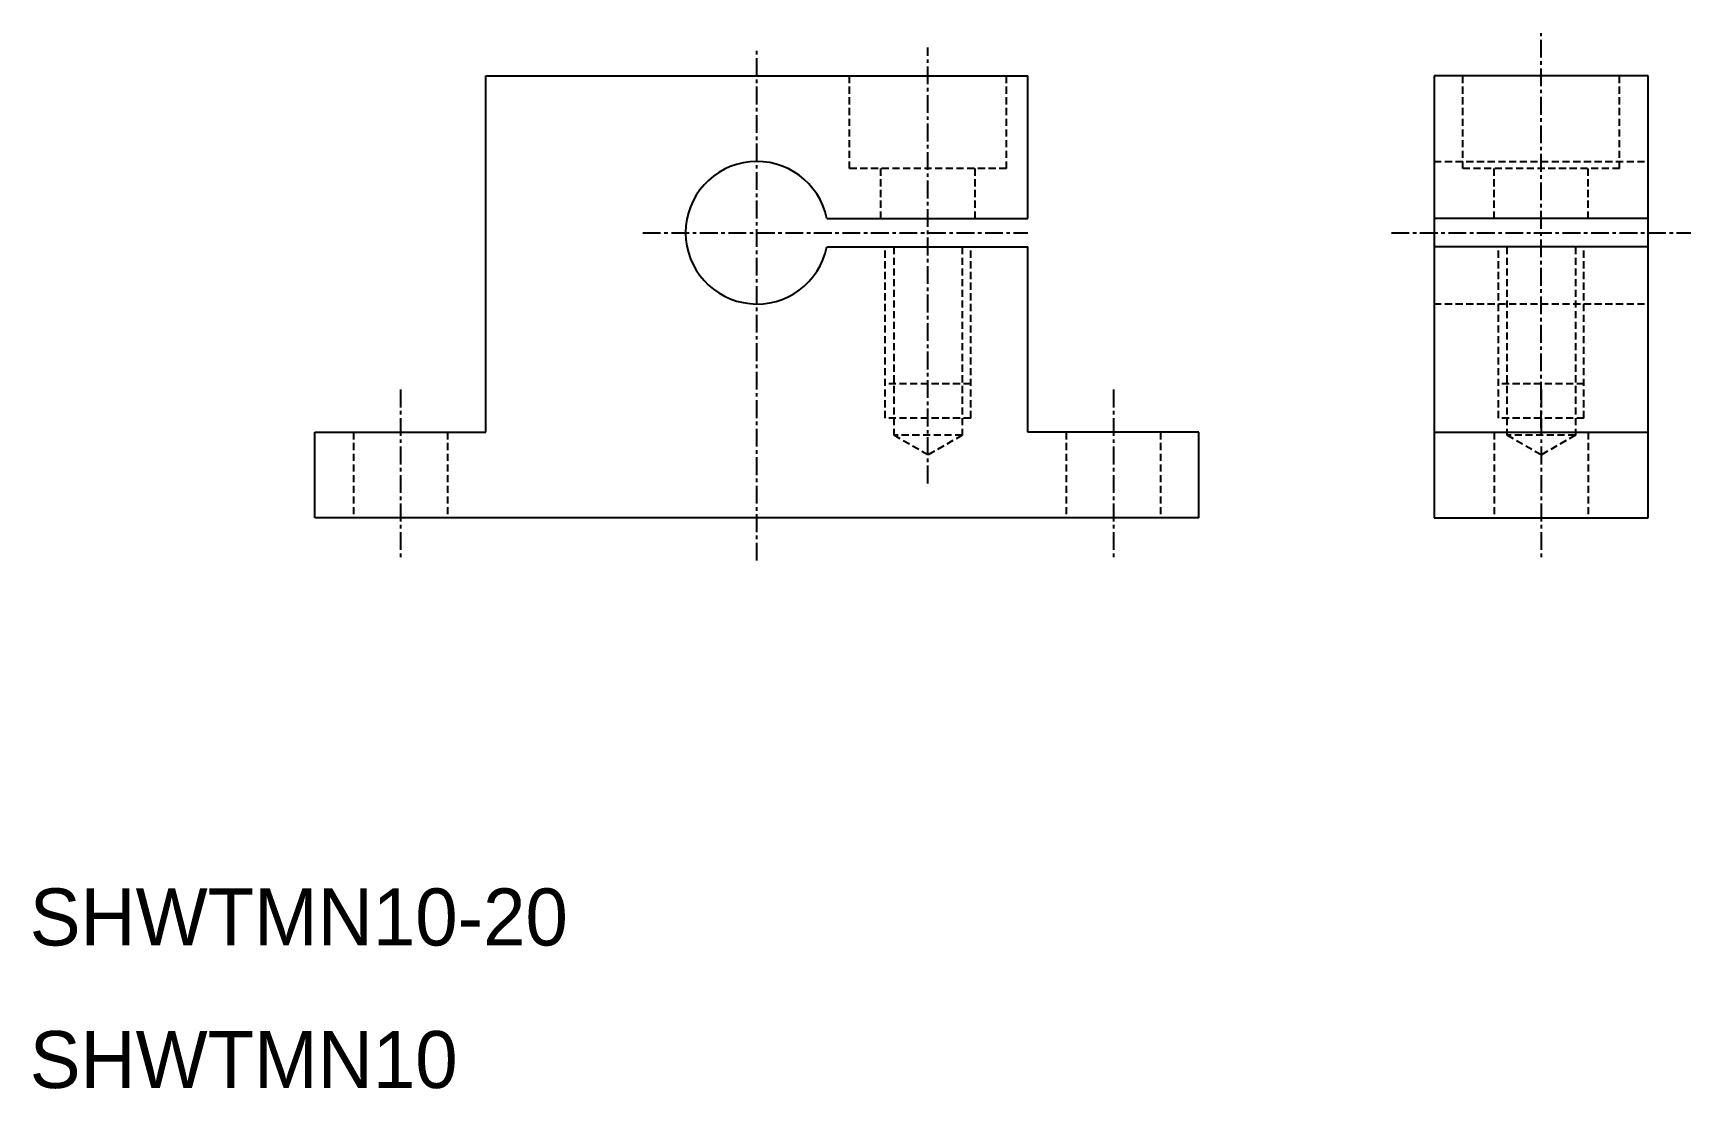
# Model space of a CAD drawing. Extents: x 10 to 126, y 10 to 84.
import ezdxf

# ---------------------------------------------------------------- set-up
doc = ezdxf.new("R2010")
doc.units = 0
doc.linetypes.add('CENTER', pattern=[2, 1.25, -0.25, 0.25, -0.25])
doc.linetypes.add('DASHED', pattern=[0.75, 0.5, -0.25])
doc.layers.get('0').update_dxf_attribs({"linetype": 'CONTINUOUS'})
doc.layers.add('CENTER', color=1, linetype='CENTER')

msp = doc.modelspace()

# ---------------------------------------------------------------- linework, layer by layer
at = {"color": 7, "linetype": 'CONTINUOUS'}
for p, q in [((42, 56), (42, 81)), ((42, 81), (61, 81)), ((61, 81), (80, 81)), ((80, 71), (80, 81)), ((108.5, 81), (108.5, 50)), ((123.5, 81), (108.5, 81)), ((123.5, 50), (123.5, 81)), ((65.9, 71), (80, 71)), ((123.5, 71), (108.5, 71)), ((65.9, 69), (80, 69)), ((80, 56), (80, 69)), ((123.5, 69), (108.5, 69)), ((30, 56), (42, 56)), ((30, 50), (30, 56)), ((92, 56), (80, 56)), ((92, 50), (92, 56)), ((108.5, 56), (123.5, 56)), ((92, 50), (30, 50)), ((108.5, 50), (123.5, 50))]:
    msp.add_line(p, q, dxfattribs=at)
at = {"color": 3, "linetype": 'DASHED'}
for p, q in [((67.5, 74.5), (67.5, 81)), ((78.5, 74.5), (78.5, 81)), ((110.5, 74.5), (110.5, 81)), ((121.5, 74.5), (121.5, 81)), ((78.5, 74.5), (67.5, 74.5)), ((69.7, 71), (69.7, 74.5)), ((76.3, 71), (76.3, 74.5)), ((108.5, 75), (123.5, 75)), ((121.5, 74.5), (110.5, 74.5)), ((112.7, 71), (112.7, 74.5)), ((119.3, 71), (119.3, 74.5)), ((70, 57), (70, 69)), ((70.6, 69), (70.6, 55.8)), ((75.4, 69), (75.4, 55.8)), ((76, 57), (76, 69)), ((113, 57), (113, 69)), ((113.6, 69), (113.6, 55.8)), ((118.4, 69), (118.4, 55.8)), ((119, 57), (119, 69)), ((108.5, 65), (123.5, 65)), ((76, 59.4), (70, 59.4)), ((119, 59.4), (113, 59.4)), ((76, 57), (70, 57)), ((119, 57), (113, 57)), ((32.7, 56), (32.7, 50)), ((39.3, 56), (39.3, 50)), ((82.7, 56), (82.7, 50)), ((89.3, 56), (89.3, 50)), ((112.7, 56), (112.7, 50)), ((119.3, 56), (119.3, 50)), ((75.4, 55.8), (70.6, 55.8)), ((73, 54.41), (70.6, 55.8)), ((75.4, 55.8), (73, 54.41)), ((116, 54.41), (113.6, 55.8)), ((118.4, 55.8), (113.6, 55.8)), ((118.4, 55.8), (116, 54.41))]:
    msp.add_line(p, q, dxfattribs=at)
at = {"color": 7, "linetype": 'CONTINUOUS'}
msp.add_arc((61, 70), 5, 11.537, 348.463, dxfattribs=at)
at = {"layer": 'CENTER', "color": 1, "linetype": 'CENTER'}
for p, q in [((116, 56.28), (116, 84)), ((61, 47), (61, 83)), ((73, 52.41), (73, 83)), ((53, 70), (80, 70)), ((105.5, 70), (126.5, 70)), ((36, 59), (36, 47)), ((86, 59), (86, 47)), ((116, 59), (116, 47))]:
    msp.add_line(p, q, dxfattribs=at)

# ---------------------------------------------------------------- texts
at = {"color": 7, "linetype": 'CONTINUOUS'}
for s, p in [('SHWTMN10-20', (10, 20)), ('SHWTMN10', (10, 10))]:
    msp.add_text(s, height=4, dxfattribs=at).set_placement(p)

doc.saveas('drawing.dxf')
